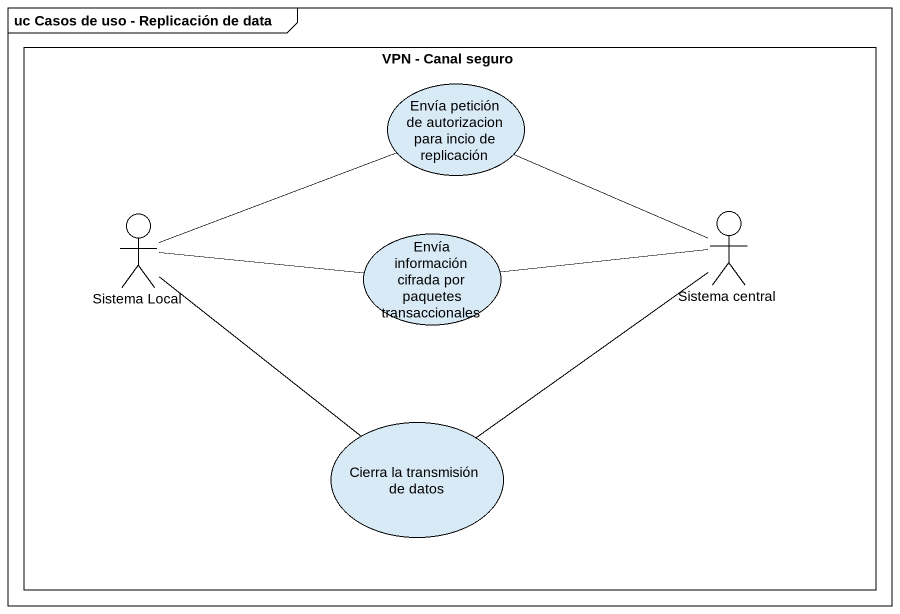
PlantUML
@startuml
mainframe uc Casos de uso - Replicación de data
rectangle "VPN - Canal seguro" as VPN_Canal_seguro {
  usecase "Envía petición de autorizacion para incio de replicación" as Envía_petición_de
  actor "Sistema Local" as Sistema_Local
  actor "Sistema central" as Sistema_central
  usecase "Envía información cifrada por paquetes transaccionales" as Envía_información_cifrada
  usecase "Cierra la transmisión de datos" as Cierra_la_transmisión_de
}
Sistema_Local -right- Envía_petición_de
Sistema_Local -right- Envía_información_cifrada
Sistema_Local -- Cierra_la_transmisión_de
Sistema_central -left- Envía_petición_de
Sistema_central -left- Envía_información_cifrada
Sistema_central -- Cierra_la_transmisión_de
@enduml
